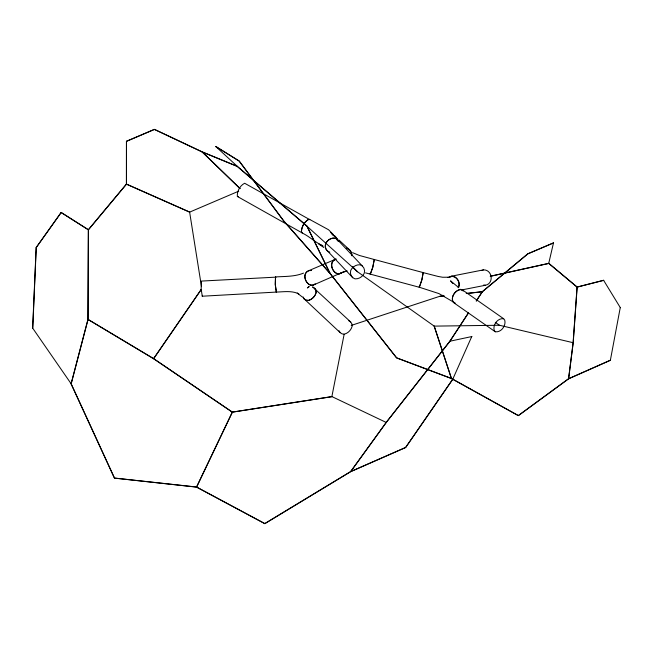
<?xml version="1.0" encoding="UTF-8"?>
<svg xmlns="http://www.w3.org/2000/svg" width="653" height="653" viewBox="0 0 653 653"><rect width="100%" height="100%" fill="white"/><g stroke="black" fill="none" stroke-linecap="round" stroke-linejoin="round"><path stroke-width="0.98" d="M126.429 141.301L126.388 184.146L189.599 212.143L238.704 191.182M370.308 273.281L370.308 274.154L372.716 267.51L374.291 259.519L359.37 255.462L352.563 252.654M365.549 272.864L419.259 287.255L421.732 280.39L423.234 272.611L374.283 259.502L372.773 267.281L370.308 274.154L370.324 273.174M419.259 287.255L419.267 286.381M126.404 184.105L88.326 229.75L87.935 319.423L153.586 358.726L232.321 412.174L331.92 396.697M88.424 229.791L88.049 319.423L71.185 383.874L114.512 478.045L196.594 487.024L264.832 523.567M32.764 328.108L36.258 247.544M577.17 287.075L573.212 342.784L568.632 378.789M458.822 287.026C459.81 283.222 458.226 278.913 454.847 276.839L452.219 276.358L449.542 276.978M215.923 146.517L239.218 161.013L283.884 221.081L330.149 273.485L396.64 357.82L451.452 378.438L518.335 415.553L568.551 378.724L573.105 342.768L577.056 287.067L603.658 280.259M610.359 360.301L620.236 307.702M331.855 396.632L344.147 334.263M275.737 277.15L201.344 281.084L201.173 289.124L202.259 296.217L276.399 292.079L276.594 291.173M202.259 296.217L202.463 295.319M275.476 276.937L275.305 284.977L276.399 292.079M553.483 242.932L548.724 263.396L577.072 287.116L603.69 280.366M87.943 319.407L71.079 383.85L114.406 478.094M303.514 273.117C294.683 276.774 284.912 276.325 275.55 276.937L275.256 284.088L276.317 292.079C283.794 291.858 291.875 290.446 298.837 293.907L297.262 293.099L302.184 296.895M276.317 292.079L276.546 291.524M471.793 336.458L452.847 379.018L405.586 447.46M196.537 487.056L232.305 412.1L331.904 396.583L386.25 422.458L449.909 341.323L468.617 312.754M114.446 478.127L196.586 487.13L232.403 412.149L153.643 358.628L88.024 319.374M458.137 287.72C461.385 282.871 456.765 276.097 451.231 276.235L448.782 277.231M455.214 303.065L438.93 293.581L419.348 287.247L421.993 279.386L423.152 272.611L438.204 276.472L442.603 277.247L448.04 277.223M468.528 312.689L449.819 341.258L386.225 422.369L350.596 471.597L264.783 523.567M476.225 300.927L482.281 291.687L527.779 253.797L553.409 242.875M476.315 300.992L482.371 291.752M153.569 358.644L201.181 289.45M153.659 358.709L201.271 289.516M452.945 379.075L405.676 447.525L350.661 471.686L264.84 523.665M61.113 212.454L36.16 247.511L32.65 328.108L71.177 383.833M36.25 247.585L61.202 212.527M350.685 471.67L386.315 422.434M308.706 286.634L307.375 287.957L309.4 286.594M482.355 291.76L527.853 253.886L553.442 242.981M339.968 273.689L337.617 273.795C331.577 271.877 328.753 261.731 335.748 259.159L308.975 270.579C301.98 273.142 304.804 283.288 310.836 285.206L313.195 285.1L342.058 272.505M313.195 285.1L315.285 283.916M339.421 273.77L344.147 271.672L339.421 273.77L337.03 273.623C331.226 271.281 328.932 260.874 336.295 259.078M568.551 378.724L610.277 360.236M610.326 360.334L568.6 378.83L518.343 415.651L451.411 378.544L396.583 357.909L330.059 273.55L283.794 221.147L239.137 161.087L215.857 146.607M350.62 471.58L405.611 447.444M126.47 141.252L154.426 129.335L202.169 151.847L237.251 166.303M154.459 129.441L126.494 141.358L126.502 184.146L88.408 229.832L61.129 212.535M351.232 325.431L442.832 295.295M314.86 284.251L312.648 285.19L310.257 285.034C304.453 282.692 302.159 272.285 309.522 270.489L311.114 270.587M481.808 270.546L483.44 269.877C492.338 269.501 494.288 283.418 485.473 285.247L461.312 290.014M342.107 272.579L347.2 270.922M447.656 277.484L452.219 276.358M490.289 276.219L548.773 263.347M490.321 276.333L548.798 263.453M449.852 341.233L471.858 336.54M451.231 276.235L483.44 269.877M440.049 296.429L444.073 295.972M466.209 293.475L482.306 291.662M440.073 296.535L444.097 296.078M467.246 293.475L482.338 291.769M308.975 270.579L311.326 270.473M154.418 129.441L202.112 151.945L237.227 166.417L306.918 226.175L357.55 271.77L434.196 326.125L499.463 325.251L573.171 342.719M462.087 289.671C456.186 288.814 451.092 295.785 452.643 301.327L453.737 302.714L495.284 331.773C501.186 332.622 506.287 325.659 504.728 320.109L503.643 318.729L462.087 289.671L463.181 291.05M503.643 318.729C497.741 317.872 492.64 324.835 494.199 330.385L495.284 331.773M483.71 284.986L485.473 285.247M302.51 232.843L301.539 232.558C301.09 227.432 304.176 221.669 308.836 219.367L309.808 219.661L244.646 183.256C239.986 185.558 236.892 191.321 237.349 196.447L238.321 196.733M346.294 248.107C349.714 248.826 351.959 252.376 351.82 255.772M462.234 289.948L460.61 289.312C455.312 290.381 449.811 297.393 453.59 302.437M322.664 245.601C315.146 242.524 309.367 236.231 301.874 232.868L301.384 231.791C301.531 226.942 304.233 222.159 308.281 219.498L309.473 219.343L328.557 229.75L333.43 234.656M126.47 184.089L189.648 212.045M337.054 239.243L334.818 238.1C330.9 237.798 327.169 240.28 325.529 243.765L325.235 246.45L325.978 248.997L327.569 251.038L352.767 277.713L355.003 278.847C358.913 279.158 362.652 276.676 364.292 273.183L364.586 270.497L363.835 267.95L362.252 265.918L337.054 239.243L338.646 241.275M362.252 265.918L360.007 264.775C356.097 264.465 352.367 266.946 350.718 270.44L350.424 273.125L351.175 275.672L352.767 277.713M327.569 251.038L329.814 252.172M196.561 487.13L264.791 523.665M237.349 196.447L301.539 232.558M312.599 287.002L314.558 288.153L315.832 290.03L316.158 292.389C315.285 296.127 312.346 299.278 308.665 300.396L306.298 300.225L304.339 299.074L303.057 297.197M323.023 246.157L318.893 244.091L323.839 247.528M61.186 212.445L88.392 229.742M312.779 287.051L350.677 321.978L351.877 323.921L352.13 326.304C351.151 330.018 348.163 333.12 344.449 334.14L342.115 333.887L340.205 332.663L304.216 298.96L303.008 297.017M348.767 320.754L350.677 321.978M304.216 298.96L306.118 300.184L308.461 300.429C312.175 299.409 315.162 296.307 316.134 292.593L315.889 290.21L314.681 288.275M347.249 248.344L349.6 249.911L351.257 252.205L351.885 254.89M495.309 322.345L499.463 325.251M458.724 287.589L450.546 280.831L452.831 283.549M548.822 263.355L577.146 287.026M339.005 240.075L349.6 249.911M215.849 146.599L237.284 166.319L306.992 226.085L330.157 273.493M202.185 151.855L240.067 188.546M202.095 151.929L239.978 188.619M352.644 266.661L357.509 271.811M332.875 234.762L330.859 232.492L332.875 234.884L331.969 233.774M338.523 240.826L336.907 238.949C329.618 235.047 321.08 245.626 327.716 251.332M339.005 330.728L340.205 332.663M603.625 280.341L620.342 307.694M275.55 276.937L275.827 277.484M306.902 226.15L330.059 273.542M434.253 326.108L451.484 378.471M434.147 326.149L451.378 378.511M337.43 240.72L336.581 237.986L334.834 235.921L333.12 235.309L335.471 236.802L337.128 239.088L337.552 240.875M189.623 212.094L201.483 286.634"/></g></svg>
